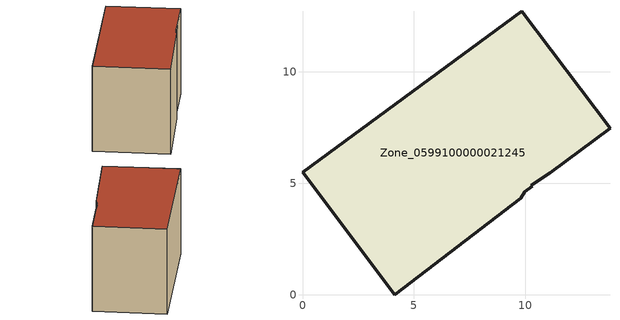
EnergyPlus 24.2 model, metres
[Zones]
Zone_0599100000021245
 floor ground (C_G): 10.27,4.91 10.31,4.87 9.98,4.62 9.8,4.33 4.14,0 0,5.49 9.84,12.72 13.8,7.47 11.13,5.48 z0
 wall outside (C_F): 0,5.49 4.14,0 9.8,4.33 9.98,4.62 10.31,4.87 10.27,4.91 11.13,5.48 13.8,7.47 9.84,12.72 0,5.49 z0:8.23
 roof outside (C_R): 10.31,4.87 10.27,4.91 11.13,5.48 13.8,7.47 9.84,12.72 0,5.49 4.14,0 9.8,4.33 9.98,4.62 z8.23
[BUILDING]
Pand.0599100000021245: North Axis=0; Terrain=City; Loads Convergence Tolerance Value=0.04; Temperature Convergence Tolerance Value=0.4; Solar Distribution=FullExterior; Maximum Number of Warmup Days=25; Minimum Number of Warmup Days=1
[Site:Location]
Rotterdam.The.Hague.AP_ZH_NLD Design_Conditions: Latitude=51.96; Longitude=4.45; Time Zone=1; Elevation=-4.5
[SITE:GROUNDTEMPERATURE:BUILDINGSURFACE]
18, 18, 18, 18, 18, 18, 18, 18, 18, 18, 18, 18
[MATERIAL] Thermal Absorptance=0.9; Solar Absorptance=0.7; Visible Absorptance=0.7
Name | Roughness | Thickness | Conductivity | Density | Specific Heat
G.TC.1946-1964 | MediumSmooth | 0.15 | 1 | 540 | 1210
F.TC.1946-1964 | Rough | 0.3 | 0.857143 | 1920 | 840
R.TC.1946-1964 | MediumRough | 0.2 | 0.235294 | 1500 | 1000
[CONSTRUCTION]
C_G: G.TC.1946-1964
C_F: F.TC.1946-1964
C_R: R.TC.1946-1964
[ZONE]
Zone_0599100000021245: Type=1; Multiplier=1; Ceiling Height=Autocalculate; Volume=Autocalculate; Floor Area=autocalculate; Part of Total Floor Area=Yes
[ZONEINFILTRATION:DESIGNFLOWRATE]
Infil_Zone_0599100000021245: Zone or ZoneList or Space or SpaceList=Zone_0599100000021245; Schedule=AlwaysOn; Design Flow Rate Calculation Method=Flow/Area; Flow Rate per Floor Area=0.003; Constant Term Coefficient=1; Temperature Term Coefficient=0; Velocity Term Coefficient=0; Velocity Squared Term Coefficient=0
[HVACTEMPLATE:ZONE:IDEALLOADSAIRSYSTEM]
Zone_0599100000021245: Maximum Heating Supply Air Temperature=50; Minimum Cooling Supply Air Temperature=13; Maximum Heating Supply Air Humidity Ratio=0.0156; Minimum Cooling Supply Air Humidity Ratio=0.0077; Heating Limit=NoLimit; Cooling Limit=NoLimit; Dehumidification Control Type=ConstantSensibleHeatRatio; Cooling Sensible Heat Ratio=0.7; Dehumidification Setpoint=60; Humidification Control Type=None; Humidification Setpoint=30; Outdoor Air Method=None; Outdoor Air Flow Rate per Person=0.00944; Outdoor Air Flow Rate per Zone Floor Area=0; Outdoor Air Flow Rate per Zone=0; Demand Controlled Ventilation Type=None; Outdoor Air Economizer Type=NoEconomizer; Heat Recovery Type=None; Sensible Heat Recovery Effectiveness=0.7; Latent Heat Recovery Effectiveness=0.65
[ZONECONTROL:THERMOSTAT]
ThermostatControl_Zone_0599100000021245: Zone or ZoneList=Zone_0599100000021245; Control Type Schedule=DualSetpointControlType; Control 1=Thermostat_Zone_0599100000021245; Temperature Difference Between Cutout And Setpoint=0
[THERMOSTATSETPOINT:DUALSETPOINT]
Thermostat_Zone_0599100000021245: Heating Setpoint Temperature Schedule=HeatingSetpoint_Zone_0599100000021245; Cooling Setpoint Temperature Schedule=CoolingSetpoint_Zone_0599100000021245
[SCHEDULE:COMPACT]
HeatingSetpoint_Zone_0599100000021245: Through: 12/31, For: AllDays, Until: 24:00, 21
CoolingSetpoint_Zone_0599100000021245: Through: 12/31, For: AllDays, Until: 24:00, 24
DualSetpointControlType: Through: 12/31, For: AllDays, Until: 24:00, 4
AlwaysOn: Through: 12/31, For: AllDays, Until: 24:00, 1
